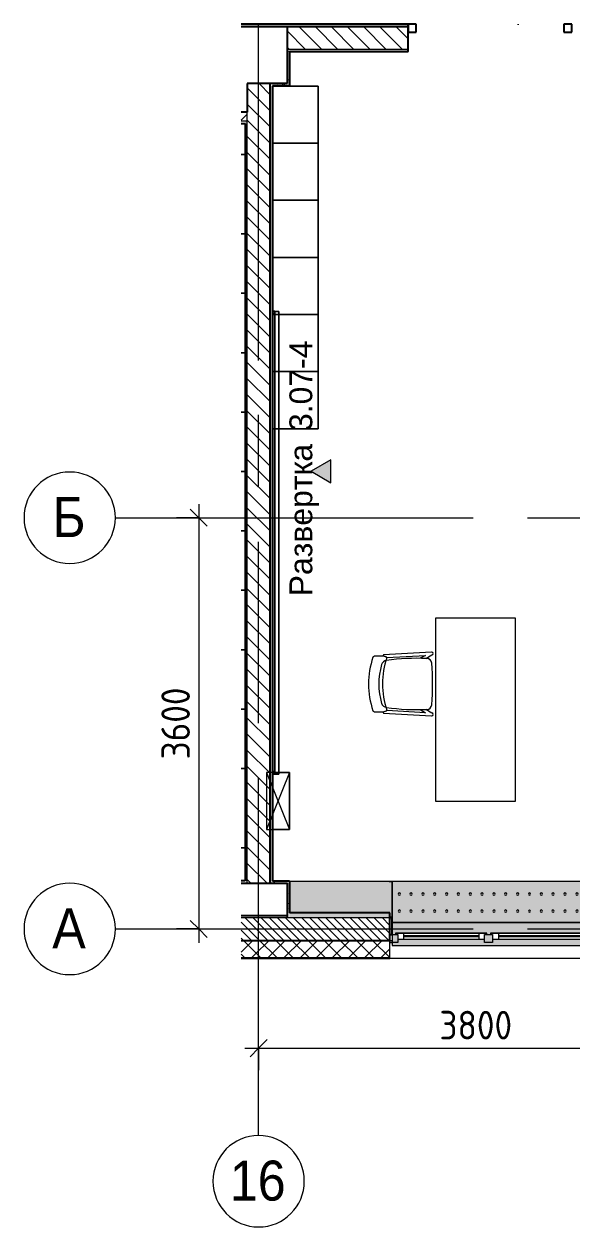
# Model space of a CAD drawing. Header units: millimetres. Extents: x 54605 to 109624, y -2609 to 12445.
# Drawn here: x 54605 to 59405, y -2609 to 7922 of the extents above; entities that cross this region are included whole.
import ezdxf

# ---------------------------------------------------------------- set-up
doc = ezdxf.new("R2010")
doc.units = ezdxf.units.MM
doc.linetypes.add('Осевая', pattern=[3175, 635, -476.25, 1587.5, -476.25])
for name, color, linetype, lineweight in [('A-ANNO-DIMS', 7, 'Continuous', 9), ('A-ANNO-DIMS-100', 7, 'Continuous', 9), ('A-DOOR', 7, 'Continuous', 9), ('A-GLAZ', 7, 'Continuous', 9), ('A-GLAZ-1', 7, 'Continuous', 13), ('A-GLAZ-CWMG', 7, 'Continuous', 9), ('A-GLAZ-CWMG-1', 7, 'Continuous', 25), ('A-WALL', 7, 'Continuous', 9), ('G-ANNO-SYMB', 7, 'Continuous', 9), ('I-FURN', 7, 'Continuous', 9), ('I-WALL', 7, 'Continuous', 9), ('Знаки', 7, 'Continuous', 9), ('Оси', 7, 'Continuous', 9), ('Оси-1', 7, 'Continuous', 20), ('Оси-2', 7, 'Осевая', 9)]:
    doc.layers.add(name, color=color, linetype=linetype, lineweight=lineweight)
for name, color, linetype, lineweight, true_color in [('A-WALL-1', 7, 'Continuous', 25, 0x3c3c3c), ('A-WALL-2', 7, 'Continuous', 13, 0x3c3c3c), ('A-WALL-FNSH-1', 7, 'Continuous', 13, 0x3c3c3c), ('A-WALL-FNSH-2', 7, 'Continuous', 9, 0x3c3c3c), ('I-FURN-1', 7, 'Continuous', 9, 0xf0f0f0), ('I-FURN-2', 7, 'Continuous', 9, 0xaaaaaa)]:
    doc.layers.add(name, color=color, linetype=linetype, lineweight=lineweight, true_color=true_color)
doc.styles.add('Arial', font='arial.ttf', dxfattribs={"width": 0.9, "height": 350})
doc.styles.add('Arial_1', font='arial.ttf', dxfattribs={"height": 200})
doc.styles.add('ISOCPEUR', font='isocpeur.ttf', dxfattribs={"width": 0.9, "height": 250})
doc.dimstyles.new('ISO-2_5_0_9К_БОЛЬШОЙ', dxfattribs={"dimscale": 304.8, "dimtxt": 248.995294, "dimasz": 0.492126, "dimexe": 0.393701, "dimexo": 0.984252, "dimgap": 0, "dimtad": 1, "dimdec": 0, "dimrnd": 10, "dimzin": 0, "dimdsep": 46, "dimtxsty": 'ISOCPEUR', "dimblk1": 'OBLIQUE', "dimblk2": 'OBLIQUE', "dimsah": 1, "dimcen": 0.09, "dimdle": 0.393701, "dimazin": 0, "dimtfac": 1, "dimtdec": 4, "dimtix": 1, "dimtmove": 0, "dimatfit": 3, "dimfxl": 1, "dimtvp": 1, "dimtolj": 1, "dimtzin": 0, "dimarcsym": 2})
pattern_1 = [(45, (0, 0), (-70.71068, 70.71068), []), (135, (0, 0), (-70.71068, -70.71068), [])]
pattern_2 = [(135, (0, 0), (-70.71068, -70.71068), [])]
pattern_3 = [(0, (0, 0), (121.92, 30.48), [10.058, -81.382, 10.058, -81.382, -487.68]), (0, (0, 0), (121.92, 30.48), [-182.88, 10.058, -172.822, 10.058, -81.382, -213.36]), (0, (0, 0), (121.92, 30.48), [-457.2, 10.058, -50.902, 10.058, -142.342]), (120, (45.72, 15.24), (-87.356454, 90.345817), [10.058, -81.382, 10.058, -81.382, -487.68]), (120, (45.72, 15.24), (-87.356454, 90.345817), [-182.88, 10.058, -172.822, 10.058, -81.382, -213.36]), (120, (45.72, 15.24), (-87.356454, 90.345817), [-457.2, 10.058, -50.902, 10.058, -142.342]), (240, (60.96, 76.2), (-34.563546, -120.825817), [10.058, -81.382, 10.058, -81.382, -487.68]), (240, (60.96, 76.2), (-34.563546, -120.825817), [-182.88, 10.058, -172.822, 10.058, -81.382, -213.36]), (240, (60.96, 76.2), (-34.563546, -120.825817), [-457.2, 10.058, -50.902, 10.058, -142.342])]

# ---------------------------------------------------------------- blocks, each defined once
blk = doc.blocks.new('120_Окно_СКБ_2Ст - 120_Окно_СКБ_2Ст 3100х2500 _мал_створка слева_ 2-22446355-План разверток пом_3_07_ Этаж 3')
at = {"layer": 'A-GLAZ'}
for p, q in [((-1529, -57), (-1550, -57)), ((1550, -57), (1531, -57)), ((-1430, -107), (600, -107)), ((600, -117), (-1430, -117)), ((770, -107), (1430, -107)), ((1430, -117), (770, -117))]:
    blk.add_line(p, q, dxfattribs=at)
at = {"layer": 'A-GLAZ-1'}
for p, q in [((-1550, -127), (-1550, -57)), ((-1550, -57), (-1480, -57)), ((-1480, -57), (-1480, -127)), ((650, -87), (-1480, -87)), ((-1480, -87), (-1480, -127)), ((-1430, -137), (-1430, -87)), ((600, -137), (600, -87)), ((650, -127), (650, -57)), ((650, -57), (720, -57)), ((650, -127), (650, -87)), ((720, -57), (720, -127)), ((1480, -87), (720, -87)), ((720, -87), (720, -127)), ((770, -137), (770, -87)), ((1430, -137), (1430, -87)), ((1480, -127), (1480, -57)), ((1480, -57), (1550, -57)), ((1480, -127), (1480, -87)), ((1550, -57), (1550, -127)), ((-1480, -127), (-1550, -127)), ((-1480, -127), (-1500, -127)), ((-1500, -127), (-1500, -137)), ((-1500, -137), (670, -137)), ((670, -137), (-1500, -137)), ((720, -127), (650, -127)), ((670, -127), (650, -127)), ((670, -137), (670, -127)), ((720, -127), (700, -127)), ((700, -127), (700, -137)), ((700, -137), (1500, -137)), ((1500, -137), (700, -137)), ((1550, -127), (1480, -127)), ((1500, -127), (1480, -127)), ((1500, -137), (1500, -127))]:
    blk.add_line(p, q, dxfattribs=at)
blk = doc.blocks.new('Chair_1 noor 78578 - 1_4-25422005-План разверток пом_3_07_ Этаж 3')
at = {"layer": 'I-FURN'}
for p, q in [((-141, 330), (-165, -92)), ((-130, 406), (-130, 345)), ((359, 345), (359, 406)), ((394, -92), (370, 330)), ((-137, -37), (-117, 302)), ((346, 302), (365, -37)), ((-110, 9), (-137, -37)), ((365, -37), (339, 9)), ((-140, -93), (-109, -40)), ((337, -40), (368, -93))]:
    blk.add_line(p, q, dxfattribs=at)
for centre, radius, start, end in [((114, -272), 733, 71.3174, 108.6833), ((114, -279), 660, 111.7, 112.7563), ((-37, 345), 93.1, 180, 204.9864), ((-37, 345), 93.1, 186.4785, 204.9864), ((114, -408), 746, 71.9445, 107.8276), ((-41, 298), 50.8, 106.1735, 171.9659), ((114, -239), 610, 73.8265, 106.1735), ((270, 298), 50.8, 8.0341, 73.8265), ((266, 345), 93.1, 334.477, 360), ((266, 345), 93.1, 335.0136, 353.5215), ((114, -279), 660, 67.2437, 68.3), ((-116, 308), 6.35, 204.9864, 258.4091), ((-116, 308), 6.35, 204.9864, 287.8276), ((1799, 38), 1909, 171.9659, 182.6261), ((-1570, 38), 1909, 357.3739, 8.0341), ((345, 308), 6.35, 281.5909, 335.0136), ((344, 307), 6.35, 281.4186, 334.477), ((1799, 38), 1909, 180.8761, 182.3307), ((-1570, 38), 1909, 357.6693, 359.1239), ((-152, -93), 12.7, 176.75, 356.75), ((-64, -48), 44.5, 182.6261, 265.0912), ((115, 2034), 2134, 265.0912, 274.9044), ((293, -48), 44.4, 275.9396, 357.3739), ((381, -93), 12.7, 183.25, 3.25)]:
    blk.add_arc(centre, radius, start, end, dxfattribs=at)
for points in [[(-120, 422), (-122, 421), (-125, 418), (-128, 414), (-130, 409), (-130, 407), (-130, 406)], [(359, 406), (359, 407), (358, 409), (356, 414), (353, 418), (351, 421), (349, 422)]]:
    blk.add_open_spline(points, degree=3, dxfattribs=at)
blk = doc.blocks.new('Стол базовый прямоугольный - 1_3-25460678-План разверток пом_3_07_ Этаж 3')
at = {"layer": 'I-FURN-1'}
for p, q in [((800, 350), (-800, 350)), ((-800, 350), (-800, -350)), ((800, -350), (800, 350)), ((-800, -350), (800, -350))]:
    blk.add_line(p, q, dxfattribs=at)
blk = doc.blocks.new('Шкаф параметрический - 1_5а-25565868-План разверток пом_3_07_ Этаж 3')
at = {"layer": 'I-FURN-1'}
for p, q in [((0, 0), (500, 200)), ((0, 200), (500, 0)), ((500, 200), (0, 200)), ((0, 200), (0, 72)), ((0, 106), (0, 200)), ((0, 200), (500, 200)), ((0, 72), (0, 106)), ((500, 0), (500, 200)), ((500, 200), (500, 51)), ((0, 72), (0, 52)), ((0, 52), (0, 72)), ((0, 52), (0, 0)), ((0, 0), (500, 0))]:
    blk.add_line(p, q, dxfattribs=at)
blk = doc.blocks.new('Зеркало обычное - Доска-32858920-План разверток пом_3_07_ Этаж 3')
at = {"layer": 'I-FURN'}
h = blk.add_hatch(dxfattribs=at)
h.set_pattern_fill('FP_7', color=256, style=0, pattern_type=2)
h.set_pattern_definition([(45, (50, 50), (-199.9995, 0), [141.421, -141.421]), (45, (100, 50), (-199.9995, 0), [70.711, -212.132]), (45, (50, 100), (-199.9995, 0), [70.711, -212.132])])
h.paths.add_polyline_path([(-2005, 40), (2005, 40), (2005, 60), (-2005, 60)])
at = {"layer": 'I-FURN-1'}
for p, q in [((2025, 60), (-2025, 60)), ((-2025, 60), (-2025, 40)), ((-2025, 40), (-2025, 60)), ((-2025, 60), (-2012, 60)), ((-2025, 40), (2025, 40)), ((-2012, 40), (-2025, 40)), ((-2012, 60), (-2005, 60)), ((-2005, 40), (-2012, 40)), ((2005, 60), (-2005, 60)), ((-2005, 60), (-2005, 40)), ((-2005, 40), (-2005, 60)), ((-2005, 60), (2005, 60)), ((-2005, 60), (2005, 60)), ((2005, 60), (-2005, 60)), ((-2005, 60), (2005, 60)), ((-2005, 40), (-2005, 60)), ((-2005, 40), (-2005, 60)), ((-2005, 40), (2005, 40)), ((2005, 40), (-2005, 40)), ((2005, 40), (-2005, 40)), ((-2005, 40), (2005, 40)), ((2005, 40), (-2005, 40)), ((2005, 40), (2005, 60)), ((2005, 60), (2005, 40)), ((2005, 60), (2025, 60)), ((2005, 60), (2005, 40)), ((2005, 40), (2005, 60)), ((2025, 40), (2005, 40)), ((2025, 40), (2025, 60)), ((2025, 60), (2025, 40))]:
    blk.add_line(p, q, dxfattribs=at)
blk = doc.blocks.new('шкаф 1_112 - шкаф 1_112-31117176-План разверток пом_3_07_ Этаж 3')
at = {"layer": 'I-FURN-1'}
for p, q in [((-20, 6070), (-53, 6070)), ((0, 6070), (-53, 6070)), ((-53, 6070), (-20, 6070)), ((0, 5375), (0, 6070)), ((-53, 5375), (-20, 5375)), ((0, 5375), (-53, 5375)), ((-53, 5375), (-20, 5375)), ((-53, 5375), (0, 5375)), ((-20, 5375), (-53, 5375)), ((0, 4855), (0, 5375)), ((-53, 4855), (-20, 4855)), ((-53, 4855), (0, 4855)), ((-20, 4855), (-53, 4855)), ((0, 4855), (-53, 4855)), ((-53, 4855), (-20, 4855)), ((0, 4335), (0, 4855)), ((-53, 4335), (-20, 4335)), ((0, 4335), (-53, 4335)), ((-53, 4335), (-20, 4335)), ((-53, 4335), (0, 4335)), ((-20, 4335), (-53, 4335)), ((0, 3815), (0, 4335)), ((-53, 3815), (-20, 3815)), ((-53, 3815), (0, 3815)), ((-20, 3815), (-53, 3815)), ((0, 3815), (-53, 3815)), ((-53, 3815), (-20, 3815)), ((0, 3295), (0, 3815)), ((-20, 3295), (-53, 3295)), ((0, 3295), (-53, 3295)), ((-53, 3295), (-20, 3295)), ((-53, 3295), (0, 3295)), ((-20, 3295), (-53, 3295)), ((0, 2775), (0, 3295)), ((-20, 2775), (-53, 2775)), ((-53, 2775), (0, 2775)), ((-20, 2775), (-53, 2775)), ((0, 2775), (-53, 2775)), ((-53, 2775), (-20, 2775)), ((0, 2255), (0, 2775)), ((-20, 2255), (-53, 2255)), ((0, 2255), (-53, 2255)), ((-53, 2255), (-20, 2255)), ((-53, 2255), (0, 2255)), ((-20, 2255), (-53, 2255)), ((0, 1735), (0, 2255)), ((-20, 1735), (-53, 1735)), ((-53, 1735), (0, 1735)), ((-20, 1735), (-53, 1735)), ((0, 1735), (-53, 1735)), ((-53, 1735), (-20, 1735)), ((0, 1215), (0, 1735)), ((-20, 1215), (-53, 1215)), ((0, 1215), (-53, 1215)), ((-53, 1215), (-20, 1215)), ((-53, 1215), (0, 1215)), ((-20, 1215), (-53, 1215)), ((0, 695), (0, 1215)), ((-20, 695), (-53, 695)), ((-53, 695), (0, 695)), ((-20, 695), (-53, 695)), ((0, 695), (-53, 695)), ((-53, 695), (-20, 695)), ((0, 0), (0, 695)), ((-53, 0), (-20, 0)), ((-53, 0), (0, 0)), ((-20, 0), (-53, 0))]:
    blk.add_line(p, q, dxfattribs=at)
blk = doc.blocks.new('1_113 тумба - 1_113 тумба-31126920-План разверток пом_3_07_ Этаж 3')
at = {"layer": 'I-FURN-1'}
for p, q in [((-400, 1500), (0, 1500)), ((-400, 0), (-400, 1500)), ((0, 1500), (-400, 1500)), ((-400, 1500), (-400, 1000)), ((-400, 1000), (-400, 1500)), ((-400, 1500), (0, 1500)), ((0, 1500), (0, 0)), ((0, 1000), (0, 1500)), ((0, 1500), (0, 1000)), ((0, 1000), (-400, 1000)), ((-400, 1000), (-400, 500)), ((-400, 500), (-400, 1000)), ((-400, 1000), (0, 1000)), ((-400, 1000), (0, 1000)), ((0, 1000), (-400, 1000)), ((0, 500), (0, 1000)), ((0, 1000), (0, 500)), ((-400, 500), (0, 500)), ((0, 500), (-400, 500)), ((0, 500), (-400, 500)), ((-400, 500), (-400, 0)), ((-400, 0), (-400, 500)), ((-400, 500), (0, 500)), ((0, 0), (0, 500)), ((0, 500), (0, 0)), ((0, 0), (-400, 0)), ((-400, 0), (0, 0)), ((0, 0), (-400, 0))]:
    blk.add_line(p, q, dxfattribs=at)
blk = doc.blocks.new('1_113 тумба - 1_113 тумба-V8-План разверток пом_3_07_ Этаж 3')
at = {"layer": 'I-FURN-1'}
for p, q in [((-400, 1500), (0, 1500)), ((-400, 1028), (-400, 1500)), ((0, 1500), (-400, 1500)), ((-400, 1500), (-400, 1028)), ((-400, 1028), (-400, 1500)), ((-400, 1500), (0, 1500)), ((0, 1500), (0, 0)), ((0, 1000), (0, 1500)), ((0, 1500), (0, 1000)), ((-400, 1026), (-400, 1028)), ((-400, 1028), (-400, 1008)), ((-400, 1026), (-400, 1028)), ((-400, 1008), (-400, 1026)), ((-400, 1008), (-400, 1026)), ((-400, 0), (-400, 1008)), ((-400, 1008), (-400, 1000)), ((-400, 1000), (-400, 1008)), ((-380, 1000), (-400, 1000)), ((-400, 1000), (-400, 500)), ((-400, 500), (-400, 1000)), ((-400, 1000), (-380, 1000)), ((-400, 1000), (-380, 1000)), ((-380, 1000), (-400, 1000)), ((0, 1000), (-380, 1000)), ((-380, 1000), (-346, 1000)), ((-380, 1000), (0, 1000)), ((-346, 1000), (-380, 1000)), ((-346, 1000), (0, 1000)), ((0, 1000), (-346, 1000)), ((0, 500), (0, 1000)), ((0, 1000), (0, 500)), ((-400, 500), (-380, 500)), ((-380, 500), (-400, 500)), ((-380, 500), (-400, 500)), ((-400, 500), (-400, 0)), ((-400, 0), (-400, 500)), ((-400, 500), (-380, 500)), ((-380, 500), (0, 500)), ((-346, 500), (-380, 500)), ((0, 500), (-380, 500)), ((-380, 500), (-346, 500)), ((0, 500), (-346, 500)), ((-346, 500), (0, 500)), ((0, 0), (0, 500)), ((0, 500), (0, 0)), ((-380, 0), (-400, 0)), ((-400, 0), (-380, 0)), ((-380, 0), (-400, 0)), ((-346, 0), (-380, 0)), ((-380, 0), (0, 0)), ((-346, 0), (-380, 0)), ((0, 0), (-346, 0)), ((0, 0), (-346, 0))]:
    blk.add_line(p, q, dxfattribs=at)
blk = doc.blocks.new('Зашивка радиатора_ с перфорацией М6 - Зашивка радиатора_ с перфорацией М6-30947167-План разверток пом_3_07_ Этаж 3')
at = {"layer": 'Знаки'}
h = blk.add_hatch(color=256, dxfattribs=at)
h.paths.add_polyline_path([(2639, 380), (-370, 380), (-370, 180), (2689, 180), (2690, 380)])
h.paths.add_polyline_path([(2008, 324), (2639, 324), (2639, 284), (2659, 284), (2659, 274), (1859, 274), (1859, 284), (1879, 284), (1879, 324)])
h.paths.add_polyline_path([(5, 324), (1809, 324), (1809, 284), (1829, 284), (1829, 274), (-341, 274), (-341, 284), (-321, 284), (-321, 324), (-281, 324)])
h = blk.add_hatch(color=256, dxfattribs=at)
h.paths.add_polyline_path([(2437, 180), (-370, 180), (-370, -180), (2690, -180), (2689, 180), (2580, 180)])
h.paths.add_polyline_path([(2627, 90), (2632, 89), (2636, 85), (2637, 80), (2636, 75), (2632, 72), (2627, 70), (2622, 72), (2619, 75), (2617, 80), (2619, 85), (2622, 89), (2625, 90)])
h.paths.add_polyline_path([(1901, 90), (1906, 89), (1910, 85), (1911, 80), (1910, 75), (1906, 72), (1901, 70), (1896, 72), (1893, 75), (1891, 80), (1893, 85), (1896, 89), (1901, 90)])
h.paths.add_polyline_path([(2316, 90), (2321, 89), (2325, 85), (2326, 80), (2325, 75), (2321, 72), (2316, 70), (2311, 72), (2308, 75), (2306, 80), (2308, 85), (2311, 89), (2314, 90)])
h.paths.add_polyline_path([(1175, 90), (1180, 89), (1184, 85), (1185, 80), (1184, 75), (1180, 72), (1175, 70), (1170, 72), (1166, 75), (1165, 80), (1166, 85), (1170, 89), (1172, 90)])
h.paths.add_polyline_path([(2005, 90), (2010, 89), (2014, 85), (2015, 80), (2014, 75), (2010, 72), (2005, 70), (2000, 72), (1996, 75), (1995, 80), (1996, 85), (2000, 89), (2002, 90)])
h.paths.add_polyline_path([(2420, 90), (2425, 89), (2429, 85), (2430, 80), (2429, 75), (2425, 72), (2420, 70), (2415, 72), (2411, 75), (2410, 80), (2411, 85), (2415, 89), (2417, 90)])
h.paths.add_polyline_path([(1486, 90), (1491, 89), (1495, 85), (1496, 80), (1495, 75), (1491, 72), (1486, 70), (1481, 72), (1478, 75), (1476, 80), (1478, 85), (1481, 89), (1484, 90)])
h.paths.add_polyline_path([(864, 90), (869, 89), (872, 85), (874, 80), (872, 75), (869, 72), (863, 70), (859, 72), (855, 75), (854, 80), (855, 85), (859, 89), (863, 90)])
h.paths.add_polyline_path([(2109, 90), (2114, 89), (2117, 85), (2119, 80), (2117, 75), (2114, 72), (2109, 70), (2104, 72), (2100, 75), (2099, 80), (2100, 85), (2104, 89), (2106, 90)])
h.paths.add_polyline_path([(1797, 90), (1802, 89), (1806, 85), (1807, 80), (1806, 75), (1802, 72), (1797, 70), (1792, 72), (1789, 75), (1787, 80), (1789, 85), (1793, 89), (1795, 90)])
h.paths.add_polyline_path([(1590, 90), (1595, 89), (1599, 85), (1600, 80), (1599, 75), (1595, 72), (1590, 70), (1585, 72), (1581, 75), (1580, 80), (1581, 85), (1585, 89), (1587, 90)])
h.paths.add_polyline_path([(1694, 90), (1699, 89), (1702, 85), (1704, 80), (1702, 75), (1699, 72), (1694, 70), (1689, 72), (1685, 75), (1684, 80), (1685, 85), (1689, 89), (1691, 90)])
h.paths.add_polyline_path([(1382, 90), (1387, 89), (1391, 85), (1392, 80), (1391, 75), (1387, 72), (1382, 70), (1377, 72), (1374, 75), (1372, 80), (1374, 85), (1377, 89), (1380, 90)])
h.paths.add_polyline_path([(2212, 90), (2217, 89), (2221, 85), (2222, 80), (2221, 75), (2217, 72), (2212, 70), (2207, 72), (2204, 75), (2202, 80), (2204, 85), (2207, 89), (2210, 90)])
h.paths.add_polyline_path([(967, 90), (972, 89), (976, 85), (977, 80), (976, 75), (972, 72), (967, 70), (962, 72), (959, 75), (957, 80), (959, 85), (962, 89), (965, 90)])
h.paths.add_polyline_path([(2524, 90), (2529, 89), (2532, 85), (2534, 80), (2532, 75), (2529, 72), (2524, 70), (2519, 72), (2515, 75), (2514, 80), (2515, 85), (2519, 89), (2521, 90)])
h.paths.add_polyline_path([(1279, 90), (1284, 89), (1287, 85), (1289, 80), (1287, 75), (1284, 72), (1279, 70), (1274, 72), (1270, 75), (1269, 80), (1270, 85), (1274, 89), (1276, 90)])
h.paths.add_polyline_path([(1071, 90), (1076, 89), (1080, 85), (1081, 80), (1080, 75), (1076, 72), (1071, 70), (1066, 72), (1063, 75), (1061, 80), (1063, 85), (1066, 89), (1069, 90)])
h.paths.add_polyline_path([(-174, 90), (-169, 89), (-165, 85), (-164, 80), (-165, 75), (-169, 72), (-174, 70), (-179, 72), (-182, 75), (-184, 80), (-182, 85), (-179, 89), (-176, 90)])
h.paths.add_polyline_path([(656, 90), (661, 89), (665, 85), (666, 80), (665, 75), (661, 72), (656, 70), (651, 72), (648, 75), (646, 80), (648, 85), (651, 89), (654, 90)])
h.paths.add_polyline_path([(552, 90), (557, 89), (561, 85), (562, 80), (561, 75), (557, 72), (552, 70), (547, 72), (544, 75), (542, 80), (544, 85), (547, 89), (550, 90)])
h.paths.add_polyline_path([(34, 90), (39, 89), (42, 85), (44, 80), (42, 75), (39, 72), (34, 70), (29, 72), (25, 75), (24, 80), (25, 85), (29, 89), (31, 90)])
h.paths.add_polyline_path([(-278, 90), (-273, 89), (-269, 85), (-268, 80), (-269, 75), (-273, 72), (-278, 70), (-283, 72), (-286, 75), (-288, 80), (-286, 85), (-283, 89), (-280, 90)])
h.paths.add_polyline_path([(760, 90), (765, 89), (769, 85), (770, 80), (769, 75), (765, 72), (760, 70), (755, 72), (751, 75), (750, 80), (751, 85), (755, 89), (757, 90)])
h.paths.add_polyline_path([(137, 90), (142, 89), (146, 85), (147, 80), (146, 75), (142, 72), (137, 70), (132, 72), (129, 75), (127, 80), (129, 85), (132, 89), (135, 90)])
h.paths.add_polyline_path([(-70, 90), (-65, 89), (-61, 85), (-60, 80), (-61, 75), (-65, 72), (-70, 70), (-75, 72), (-79, 75), (-80, 80), (-79, 85), (-75, 89), (-73, 90)])
h.paths.add_polyline_path([(449, 90), (454, 89), (457, 85), (459, 80), (457, 75), (454, 72), (449, 70), (444, 72), (440, 75), (439, 80), (440, 85), (444, 89), (446, 90)])
h.paths.add_polyline_path([(345, 90), (350, 89), (354, 85), (355, 80), (354, 75), (350, 72), (345, 70), (340, 72), (336, 75), (335, 80), (336, 85), (340, 89), (342, 90)])
h.paths.add_polyline_path([(241, 90), (246, 89), (250, 85), (251, 80), (250, 75), (246, 72), (241, 70), (236, 72), (233, 75), (231, 80), (233, 85), (236, 89), (239, 90)])
h.paths.add_polyline_path([(1797, -60), (1802, -61), (1806, -65), (1807, -70), (1806, -75), (1802, -78), (1797, -80), (1792, -78), (1789, -75), (1787, -70), (1789, -65), (1793, -61), (1795, -60)])
h.paths.add_polyline_path([(1382, -60), (1387, -61), (1391, -65), (1392, -70), (1391, -75), (1387, -78), (1382, -80), (1377, -78), (1374, -75), (1372, -70), (1374, -65), (1377, -61), (1380, -60)])
h.paths.add_polyline_path([(2524, -60), (2529, -61), (2532, -65), (2534, -70), (2532, -75), (2529, -78), (2524, -80), (2519, -78), (2515, -75), (2514, -70), (2515, -65), (2519, -61), (2521, -60)])
h.paths.add_polyline_path([(967, -60), (972, -61), (976, -65), (977, -70), (976, -75), (972, -78), (967, -80), (962, -78), (959, -75), (957, -70), (959, -65), (962, -61), (965, -60)])
h.paths.add_polyline_path([(2005, -60), (2010, -61), (2014, -65), (2015, -70), (2014, -75), (2010, -78), (2005, -80), (2000, -78), (1996, -75), (1995, -70), (1996, -65), (2000, -61), (2002, -60)])
h.paths.add_polyline_path([(1175, -60), (1180, -61), (1184, -65), (1185, -70), (1184, -75), (1180, -78), (1175, -80), (1170, -78), (1166, -75), (1165, -70), (1166, -65), (1170, -61), (1172, -60)])
h.paths.add_polyline_path([(1486, -60), (1491, -61), (1495, -65), (1496, -70), (1495, -75), (1491, -78), (1486, -80), (1481, -78), (1478, -75), (1476, -70), (1478, -65), (1481, -61), (1484, -60)])
h.paths.add_polyline_path([(1590, -60), (1595, -61), (1599, -65), (1600, -70), (1599, -75), (1595, -78), (1590, -80), (1585, -78), (1581, -75), (1580, -70), (1581, -65), (1585, -61), (1587, -60)])
h.paths.add_polyline_path([(760, -60), (765, -61), (769, -65), (770, -70), (769, -75), (765, -78), (760, -80), (755, -78), (751, -75), (750, -70), (751, -65), (755, -61), (757, -60)])
h.paths.add_polyline_path([(1279, -60), (1284, -61), (1287, -65), (1289, -70), (1287, -75), (1284, -78), (1279, -80), (1274, -78), (1270, -75), (1269, -70), (1270, -65), (1274, -61), (1276, -60)])
h.paths.add_polyline_path([(2627, -60), (2632, -61), (2636, -65), (2637, -70), (2636, -75), (2632, -78), (2627, -80), (2622, -78), (2619, -75), (2617, -70), (2619, -65), (2622, -61), (2625, -60)])
h.paths.add_polyline_path([(864, -60), (869, -61), (872, -65), (874, -70), (872, -75), (869, -78), (863, -80), (859, -78), (855, -75), (854, -70), (855, -65), (859, -61), (863, -60)])
h.paths.add_polyline_path([(2109, -60), (2114, -61), (2117, -65), (2119, -70), (2117, -75), (2114, -78), (2109, -80), (2104, -78), (2100, -75), (2099, -70), (2100, -65), (2104, -61), (2106, -60)])
h.paths.add_polyline_path([(1071, -60), (1076, -61), (1080, -65), (1081, -70), (1080, -75), (1076, -78), (1071, -80), (1066, -78), (1063, -75), (1061, -70), (1063, -65), (1066, -61), (1069, -60)])
h.paths.add_polyline_path([(1694, -60), (1699, -61), (1702, -65), (1704, -70), (1702, -75), (1699, -78), (1694, -80), (1689, -78), (1685, -75), (1684, -70), (1685, -65), (1689, -61), (1691, -60)])
h.paths.add_polyline_path([(1901, -60), (1906, -61), (1910, -65), (1911, -70), (1910, -75), (1906, -78), (1901, -80), (1896, -78), (1893, -75), (1891, -70), (1893, -65), (1896, -61), (1901, -60)])
h.paths.add_polyline_path([(2212, -60), (2217, -61), (2221, -65), (2222, -70), (2221, -75), (2217, -78), (2212, -80), (2207, -78), (2204, -75), (2202, -70), (2204, -65), (2207, -61), (2210, -60)])
h.paths.add_polyline_path([(2420, -60), (2425, -61), (2429, -65), (2430, -70), (2429, -75), (2425, -78), (2420, -80), (2415, -78), (2411, -75), (2410, -70), (2411, -65), (2415, -61), (2417, -60)])
h.paths.add_polyline_path([(2316, -60), (2321, -61), (2325, -65), (2326, -70), (2325, -75), (2321, -78), (2316, -80), (2311, -78), (2308, -75), (2306, -70), (2308, -65), (2311, -61), (2314, -60)])
h.paths.add_polyline_path([(-174, -60), (-169, -61), (-165, -65), (-164, -70), (-165, -75), (-169, -78), (-174, -80), (-179, -78), (-182, -75), (-184, -70), (-182, -65), (-179, -61), (-174, -60)])
h.paths.add_polyline_path([(137, -60), (142, -61), (146, -65), (147, -70), (146, -75), (142, -78), (137, -80), (132, -78), (129, -75), (127, -70), (129, -65), (132, -61), (135, -60)])
h.paths.add_polyline_path([(-278, -60), (-273, -61), (-269, -65), (-268, -70), (-269, -75), (-273, -78), (-278, -80), (-283, -78), (-286, -75), (-288, -70), (-286, -65), (-283, -61), (-280, -60)])
h.paths.add_polyline_path([(-70, -60), (-65, -61), (-61, -65), (-60, -70), (-61, -75), (-65, -78), (-70, -80), (-75, -78), (-79, -75), (-80, -70), (-79, -65), (-75, -61), (-73, -60)])
h.paths.add_polyline_path([(656, -60), (661, -61), (665, -65), (666, -70), (665, -75), (661, -78), (656, -80), (651, -78), (648, -75), (646, -70), (648, -65), (651, -61), (654, -60)])
h.paths.add_polyline_path([(34, -60), (39, -61), (42, -65), (44, -70), (42, -75), (39, -78), (34, -80), (29, -78), (25, -75), (24, -70), (25, -65), (29, -61), (31, -60)])
h.paths.add_polyline_path([(552, -60), (557, -61), (561, -65), (562, -70), (561, -75), (557, -78), (552, -80), (547, -78), (544, -75), (542, -70), (544, -65), (547, -61), (550, -60)])
h.paths.add_polyline_path([(345, -60), (350, -61), (354, -65), (355, -70), (354, -75), (350, -78), (345, -80), (340, -78), (336, -75), (335, -70), (336, -65), (340, -61), (342, -60)])
h.paths.add_polyline_path([(449, -60), (454, -61), (457, -65), (459, -70), (457, -75), (454, -78), (449, -80), (444, -78), (440, -75), (439, -70), (440, -65), (444, -61), (446, -60)])
h.paths.add_polyline_path([(241, -60), (246, -61), (250, -65), (251, -70), (250, -75), (246, -78), (241, -80), (236, -78), (233, -75), (231, -70), (233, -65), (236, -61), (239, -60)])
for p, q in [((2690, 380), (-370, 380)), ((-370, 380), (-370, 180)), ((2690, 284), (2690, 380)), ((-370, 180), (2689, 180)), ((2689, 180), (-370, 180)), ((-370, 180), (-370, 136)), ((2690, -180), (2690, 136)), ((-370, 96), (-370, -180)), ((-370, -180), (2690, -180))]:
    blk.add_line(p, q, dxfattribs=at)
for centre, start, end in [((-278, 80), 0, 180), ((-278, 80), 180, 360), ((-174, 80), 0, 180), ((-174, 80), 180, 0), ((-70, 80), 0, 180), ((-70, 80), 180, 0), ((34, 80), 0, 180), ((34, 80), 180, 360), ((137, 80), 0, 180), ((137, 80), 180, 0), ((241, 80), 0, 180), ((241, 80), 180, 0), ((345, 80), 0, 180), ((345, 80), 180, 0), ((449, 80), 0, 180), ((449, 80), 180, 0), ((552, 80), 0, 180), ((552, 80), 180, 360), ((656, 80), 0, 180), ((656, 80), 180, 0), ((760, 80), 0, 180), ((760, 80), 180, 0), ((864, 80), 0, 180), ((864, 80), 180, 0), ((967, 80), 0, 180), ((967, 80), 180, 0), ((1071, 80), 0, 180), ((1071, 80), 180, 0), ((1175, 80), 0, 180), ((1175, 80), 180, 0), ((1279, 80), 0, 180), ((1279, 80), 180, 0), ((1382, 80), 0, 180), ((1382, 80), 180, 0), ((1486, 80), 0, 180), ((1486, 80), 180, 360), ((1590, 80), 0, 180), ((1590, 80), 180, 0), ((1694, 80), 0, 180), ((1694, 80), 180, 360), ((1797, 80), 0, 180), ((1797, 80), 180, 0), ((1901, 80), 0, 180), ((1901, 80), 180, 0), ((2005, 80), 0, 180), ((2005, 80), 180, 0), ((2109, 80), 0, 180), ((2109, 80), 180, 360), ((2212, 80), 0, 180), ((2212, 80), 180, 0), ((2316, 80), 0, 180), ((2316, 80), 180, 360), ((2420, 80), 0, 180), ((2420, 80), 180, 0), ((2524, 80), 0, 180), ((2524, 80), 180, 360), ((2627, 80), 0, 180), ((2627, 80), 180, 360), ((-278, -70), 0, 180), ((-278, -70), 180, 0), ((-174, -70), 0, 180), ((-174, -70), 180, 0), ((-70, -70), 0, 180), ((-70, -70), 180, 0), ((34, -70), 0, 180), ((34, -70), 180, 0), ((137, -70), 0, 180), ((137, -70), 180, 0), ((241, -70), 0, 180), ((241, -70), 180, 0), ((345, -70), 0, 180), ((345, -70), 180, 0), ((449, -70), 0, 180), ((449, -70), 180, 0), ((552, -70), 0, 180), ((552, -70), 180, 0), ((656, -70), 0, 180), ((656, -70), 180, 0), ((760, -70), 0, 180), ((760, -70), 180, 0), ((864, -70), 0, 180), ((864, -70), 180, 0), ((967, -70), 0, 180), ((967, -70), 180, 0), ((1071, -70), 0, 180), ((1071, -70), 180, 0), ((1175, -70), 0, 180), ((1175, -70), 180, 0), ((1279, -70), 0, 180), ((1279, -70), 180, 0), ((1382, -70), 0, 180), ((1382, -70), 180, 0), ((1486, -70), 0, 180), ((1486, -70), 180, 0), ((1590, -70), 0, 180), ((1590, -70), 180, 0), ((1694, -70), 0, 180), ((1694, -70), 180, 0), ((1797, -70), 0, 180), ((1797, -70), 180, 0), ((1901, -70), 0, 180), ((1901, -70), 180, 0), ((2005, -70), 0, 180), ((2005, -70), 180, 0), ((2109, -70), 0, 180), ((2109, -70), 180, 0), ((2212, -70), 0, 180), ((2212, -70), 180, 0), ((2316, -70), 0, 180), ((2316, -70), 180, 0), ((2420, -70), 0, 180), ((2420, -70), 180, 0), ((2524, -70), 0, 180), ((2524, -70), 180, 0), ((2627, -70), 0, 180), ((2627, -70), 180, 0)]:
    blk.add_arc(centre, 10, start, end, dxfattribs=at)
blk = doc.blocks.new('Зашивка без перфорации М3 - М3_24-31155819-План разверток пом_3_07_ Этаж 3')
at = {"layer": 'Знаки'}
blk.add_hatch(color=256, dxfattribs=at).paths.add_polyline_path([(-411, 136), (-430, 136), (-430, -180), (469, -180), (469, 96), (-411, 96)])
for p, q in [((-430, 136), (-430, -180)), ((-430, -180), (469, -180))]:
    blk.add_line(p, q, dxfattribs=at)
blk = doc.blocks.new('Зашивка_ опоясывающая панель - Зашивка_ опоясывающая панель-31040900-План разверток пом_3_07_ Этаж 3')
at = {"layer": 'Знаки'}
blk.add_hatch(color=256, dxfattribs=at).paths.add_polyline_path([(-406, 180), (-407, 180), (-406, 180)])
blk.add_line((-430, 180), (-406, 180), dxfattribs=at)
blk = doc.blocks.new('Дверь_Витражная_остекление_ - ДВН_ДАО_Главный вход_1200 в свету-31742133-План разверток пом_3_07_ Этаж 3')
at = {"layer": 'A-DOOR'}
for centre, radius, start, end in [((-647.5, 30), 895, 360, 0.36889), ((647.5, 30), 400, 179.1721, 180)]:
    blk.add_arc(centre, radius, start, end, dxfattribs=at)
blk = doc.blocks.new('Прямоугольный импост - 50 x 70 мм-31687886-План разверток пом_3_07_ Этаж 3')
at = {"layer": 'A-GLAZ-CWMG-1'}
for p, q in [((-35, 35), (35, 35)), ((-35, -35), (-35, 35)), ((35, 35), (35, -35)), ((35, -35), (-35, -35))]:
    blk.add_line(p, q, dxfattribs=at)
blk = doc.blocks.new('Прямоугольный импост - 50 x 70 мм-31701779-План разверток пом_3_07_ Этаж 3')
at = {"layer": 'A-GLAZ-CWMG-1'}
for p, q in [((0, 35), (-70, 35)), ((-70, 35), (-70, -35)), ((0, -35), (0, 35)), ((-70, -35), (0, -35))]:
    blk.add_line(p, q, dxfattribs=at)
blk = doc.blocks.new('Ось сетки - D8-29747960-План разверток пом_3_07_ Этаж 3')
at = {"layer": 'Оси-1'}
for start, end in [(360, 180), (180, 360)]:
    blk.add_arc((0, 0), 4, start, end, dxfattribs=at)
blk = doc.blocks.new('Фасад - Марка фасада_Указатель-25386507-План разверток пом_3_07_ Этаж 3')
at = {"layer": 'G-ANNO-SYMB'}
blk.add_hatch(color=256, dxfattribs=at).paths.add_polyline_path([(-1, 0), (0, 1.73), (1, 0), (0, 0)])
for p, q in [((0, 1.73), (-1, 0)), ((1, 0), (0, 1.73)), ((-1, 0), (0, 0)), ((0, 0), (1, 0))]:
    blk.add_line(p, q, dxfattribs=at)
blk = doc.blocks.new('DIMBLOCK1-План разверток пом_3_07_ Этаж 3')
at = {"layer": 'A-ANNO-DIMS-100'}
for p, q in [((56135, 3720), (56135, -120)), ((55941, 3600), (56255, 3600)), ((56135, 3600), (55941, 3600)), ((55941, 0), (56255, 0)), ((56135, 0), (55941, 0))]:
    blk.add_line(p, q, dxfattribs=at)
at = {"layer": 'A-ANNO-DIMS-100', "lineweight": 20}
for p, q in [((56135, 3600), (56060, 3675)), ((56135, 3600), (56210, 3525)), ((56135, 0), (56060, 75)), ((56135, 0), (56210, -75))]:
    blk.add_line(p, q, dxfattribs=at)
at = {"layer": 'A-ANNO-DIMS-100', "color": 0, "insert": (55808, 1484), "char_height": 250, "width": 758.48, "attachment_point": 1, "rotation": 90, "line_spacing_factor": 1.149209, "style": 'ISOCPEUR'}
blk.add_mtext('3600', dxfattribs=at)
blk = doc.blocks.new('_Oblique')
at = {"color": 0, "linetype": 'ByBlock', "lineweight": -2}
blk.add_line((-0.5, -0.5), (0.5, 0.5), dxfattribs=at)
blk = doc.blocks.new('DIMBLOCK2-План разверток пом_3_07_ Этаж 3')
at = {"layer": 'A-ANNO-DIMS-100'}
for p, q in [((56660, -1237), (56660, -923)), ((60460, -1237), (60460, -923)), ((56540, -1043), (60460, -1043)), ((56660, -1043), (56660, -1237)), ((60460, -1043), (60460, -1237))]:
    blk.add_line(p, q, dxfattribs=at)
at = {"layer": 'A-ANNO-DIMS-100', "lineweight": 20}
for p, q in [((56660, -1043), (56585, -1118)), ((56660, -1043), (56735, -968)), ((60460, -1043), (60385, -1118)), ((60460, -1043), (60535, -968))]:
    blk.add_line(p, q, dxfattribs=at)
at = {"layer": 'A-ANNO-DIMS-100', "color": 0, "insert": (58244, -717), "char_height": 250, "width": 758.48, "attachment_point": 1, "line_spacing_factor": 1.149209, "style": 'ISOCPEUR'}
blk.add_mtext('3800', dxfattribs=at)

msp = doc.modelspace()

# ---------------------------------------------------------------- hatches: boundary and pattern name
at = {"layer": 'A-WALL'}
h = msp.add_hatch(dxfattribs=at)
h.set_pattern_fill('FP_1', color=256, style=0, pattern_type=2)
h.set_pattern_definition([(135, (0, 0), (-35.35534, -35.35534), [])])
h.paths.add_polyline_path([(65410, -100), (65410, 100), (65160, 100), (65160, -100), (65379.0321, -100)])
h.paths.add_polyline_path([(63948.1883, -100), (64260, -100), (64260, 100), (63710, 100), (63710, -100)])
h.paths.add_polyline_path([(60910, -100), (61610, -100), (61610, 100), (60910, 100), (60910, -29.4851)])
h.paths.add_polyline_path([(57810, -100), (57810, 100), (56507.8005, 100), (56507.8005, -100), (57652.4756, -100)])
h = msp.add_hatch(dxfattribs=at)
h.set_pattern_fill('FP_2', color=256, style=0, pattern_type=2)
h.set_pattern_definition(pattern_1)
h.paths.add_polyline_path([(56507.8005, -250), (56627.0896, -250), (56627.0896, -100), (56507.8005, -100), (56507.8005, -167.5761)])
h = msp.add_hatch(dxfattribs=at)
h.set_pattern_fill('FP_2', color=256, style=0, pattern_type=2)
h.set_pattern_definition(pattern_1)
h.paths.add_polyline_path([(65379.0321, -250), (65665.2009, -250), (65665.2009, -100), (65160, -100), (65160, -250)])
h.paths.add_polyline_path([(63710, -250), (64260, -250), (64260, -100), (63710, -100)])
h.paths.add_polyline_path([(61086.5007, -250), (61610, -250), (61610, -100), (60910, -100), (60910, -250)])
h.paths.add_polyline_path([(57810, -250), (57810, -100), (56627.0896, -100), (56627.0896, -250), (57652.4756, -250)])
at = {"layer": 'I-WALL'}
h = msp.add_hatch(dxfattribs=at)
h.set_pattern_fill('FP_6', color=256, style=0, pattern_type=2)
h.set_pattern_definition(pattern_3)
h.paths.add_polyline_path([(65410, 7900), (65665.2009, 7900), (65665.2009, 7920), (60470, 7920), (60470, 7900), (64520.5258, 7900)])
h.paths.add_polyline_path([(57970, 7900), (57970, 7920), (56507.8005, 7920), (56507.8005, 7900)])
h = msp.add_hatch(dxfattribs=at)
h.set_pattern_fill('FP_4', color=256, style=0, pattern_type=2)
h.set_pattern_definition(pattern_2)
h.paths.add_polyline_path([(60990, 7700), (60990, 7900), (60470, 7900), (60470, 7700), (60910, 7700)])
h.paths.add_polyline_path([(57970, 7700), (57970, 7900), (56910, 7900), (56910, 7700), (56930, 7700)])
h = msp.add_hatch(dxfattribs=at)
h.set_pattern_fill('FP_6', color=256, style=0, pattern_type=2)
h.set_pattern_definition(pattern_3)
h.paths.add_polyline_path([(56930, 7380), (56930, 7700), (56910, 7700), (56910, 7380)])
h = msp.add_hatch(dxfattribs=at)
h.set_pattern_fill('FP_6', color=256, style=0, pattern_type=2)
h.set_pattern_definition(pattern_3)
h.paths.add_polyline_path([(60889, 7680), (60890, 7680), (60890, 7700), (60470, 7700), (60470, 7680)])
h.paths.add_polyline_path([(57970, 7680), (57970, 7700), (56930, 7700), (56930, 7680)])
h = msp.add_hatch(dxfattribs=at)
h.set_pattern_fill('FP_4', color=256, style=0, pattern_type=2)
h.set_pattern_definition(pattern_2)
h.paths.add_polyline_path([(56760.7131, 400), (56760.7131, 7400), (56560.7131, 7400), (56560.7131, 400)])
h = msp.add_hatch(dxfattribs=at)
h.set_pattern_fill('FP_6', color=256, style=0, pattern_type=2)
h.set_pattern_definition(pattern_3)
h.paths.add_polyline_path([(56910, 7380), (56910, 7400), (56760.7131, 7400), (56760.7131, 7380), (56780.7131, 7380)])
h = msp.add_hatch(dxfattribs=at)
h.set_pattern_fill('FP_6', color=256, style=0, pattern_type=2)
h.set_pattern_definition(pattern_3)
h.paths.add_polyline_path([(56760.7131, 400), (56780.7131, 400), (56780.7131, 7380), (56760.7131, 7380), (56760.7131, 739.9617)])
h = msp.add_hatch(dxfattribs=at)
h.set_pattern_fill('FP_5', color=256, style=0, pattern_type=2)
h.set_pattern_definition([(45, (0, 0), (-35.35534, 35.35534), [])])
h.paths.add_polyline_path([(56540.7131, 7070), (56560.7131, 7070), (56560.7131, 7150), (56507.8005, 7150), (56507.8005, 7070)])
h = msp.add_hatch(dxfattribs=at)
h.set_pattern_fill('FP_6', color=256, style=0, pattern_type=2)
h.set_pattern_definition(pattern_3)
h.paths.add_polyline_path([(56540.7131, 7050), (56540.7131, 7070), (56507.8005, 7070), (56507.8005, 7050)])
h = msp.add_hatch(dxfattribs=at)
h.set_pattern_fill('FP_6', color=256, style=0, pattern_type=2)
h.set_pattern_definition(pattern_3)
h.paths.add_polyline_path([(56560.7131, 420), (56560.7131, 7070), (56540.7131, 7070), (56540.7131, 420)])
h = msp.add_hatch(dxfattribs=at)
h.set_pattern_fill('FP_6', color=256, style=0, pattern_type=2)
h.set_pattern_definition(pattern_3)
h.paths.add_polyline_path([(56507.8005, 400), (56560.7131, 400), (56560.7131, 420), (56507.8005, 420), (56507.8005, 414.9642)])
h = msp.add_hatch(dxfattribs=at)
h.set_pattern_fill('FP_6', color=256, style=0, pattern_type=2)
h.set_pattern_definition(pattern_3)
h.paths.add_polyline_path([(56910, 400), (56930, 400), (56930, 420), (56780.7131, 420), (56780.7131, 400)])
h = msp.add_hatch(dxfattribs=at)
h.set_pattern_fill('FP_6', color=256, style=0, pattern_type=2)
h.set_pattern_definition(pattern_3)
h.paths.add_polyline_path([(56930, 100), (56930, 400), (56910, 400), (56910, 100)])
h = msp.add_hatch(dxfattribs=at)
h.set_pattern_fill('FP_6', color=256, style=0, pattern_type=2)
h.set_pattern_definition(pattern_3)
h.paths.add_polyline_path([(60910, 100), (60910, 140), (60889, 140), (60889, 100)])
h.paths.add_polyline_path([(57810, 100), (57810, 140), (56930, 140), (56930, 100), (57795.56, 100)])
h = msp.add_hatch(dxfattribs=at)
h.set_pattern_fill('FP_6', color=256, style=0, pattern_type=2)
h.set_pattern_definition(pattern_3)
h.paths.add_polyline_path([(57830, -48), (57830, 100), (57810, 100), (57810, -48)])

# ---------------------------------------------------------------- linework, layer by layer
at = {"layer": 'A-WALL'}
for p, q in [((57970, 7700), (56910, 7700)), ((56931, 7679), (56930, 7679)), ((56560.7131, 7070), (56507.8005, 7070)), ((56560.7131, 400), (56560.7131, 7150)), ((56910, 100), (57810, 100)), ((57810, -100), (57829, -100)), ((56507.8005, -250), (57810, -250)), ((60910, -258), (57810, -258))]:
    msp.add_line(p, q, dxfattribs=at)
at = {"layer": 'A-WALL-1'}
for p, q in [((57970, 7920), (56507.8005, 7920)), ((56507.8005, 7900), (57970, 7900)), ((56910, 7900), (56910, 7400)), ((57970, 7680), (57970, 7920)), ((56930, 7680), (57970, 7680)), ((56930, 7680), (56930, 7380)), ((56910, 7400), (56560.7131, 7400)), ((56560.7131, 7400), (56560.7131, 7150)), ((56760.7131, 400), (56760.7131, 7400)), ((56930, 7380), (56780.7131, 7380)), ((56780.7131, 7380), (56780.7131, 420)), ((56560.7131, 7150), (56507.8005, 7150)), ((56507.8005, 7050), (56540.7131, 7050)), ((56540.7131, 7049), (56540.7131, 7050)), ((56540.7131, 7049), (56540.7131, 420)), ((56540.7131, 420), (56507.8005, 420)), ((56507.8005, 400), (56910, 400)), ((56780.7131, 420), (56930, 420)), ((56910, 400), (56910, 100)), ((56930, 420), (56930, 140)), ((57810, 140), (56930, 140)), ((57810, -100), (57810, 140)), ((56910, 100), (56507.8005, 100)), ((57830, 100), (57810, 100)), ((57830, -48), (57830, 100)), ((56507.8005, -100), (57810, -100)), ((57810, -48), (57830, -48))]:
    msp.add_line(p, q, dxfattribs=at)
at = {"layer": 'A-WALL-2'}
msp.add_line((57810, -250), (57810, -100), dxfattribs=at)
at = {"layer": 'A-WALL-FNSH-1'}
for p, q in [((56931, 7679), (57970, 7679)), ((56931, 7379), (56931, 7679)), ((57970, 7679), (57970, 7680)), ((56931, 7379), (56780.7131, 7379)), ((56781.7131, 421), (56781.7131, 7379)), ((56507.8005, 7049), (56539.7131, 7049)), ((56539.7131, 7049), (56539.7131, 421)), ((56782.7131, 1202.3304), (56781.7131, 1202.3304)), ((56781.7131, 1162.3304), (56782.7131, 1162.3304)), ((56782.7131, 1162.3304), (56782.7131, 1202.3304)), ((56539.7131, 421), (56507.8005, 421)), ((56931, 421), (56781.7131, 421)), ((56931, 141), (56931, 421)), ((57810, 141), (56931, 141)), ((57810, 140), (57810, 141)), ((57831, 100), (57830, 100)), ((57831, -48), (57831, 100)), ((57830, -48), (57831, -48)), ((56507.8005, -253), (57810, -253)), ((57810, -253), (57810, -250))]:
    msp.add_line(p, q, dxfattribs=at)
at = {"layer": 'A-WALL-FNSH-2'}
for p, q in [((56507.8005, -258), (57810, -258)), ((57810, -258), (57810, -253))]:
    msp.add_line(p, q, dxfattribs=at)
at = {"layer": 'I-FURN-1'}
for p, q in [((56801.7131, 5405), (56781.9338, 5405)), ((56781.9338, 5405), (56801.7131, 5405)), ((56835.7131, 5405), (56801.7131, 5405)), ((56801.7131, 5405), (56835.7131, 5405)), ((56835.7131, 4378.7583), (56835.7131, 5405)), ((56835.7131, 5405), (56835.7131, 4378.7583)), ((56835.7131, 1370), (56835.7131, 4378.7583)), ((56835.7131, 4378.7583), (56835.7131, 1370)), ((56835.7131, 1355), (56835.7131, 1370)), ((56835.7131, 1370), (56835.7131, 1355)), ((56780.7131, 1355), (56835.7131, 1355)), ((56835.7131, 1355), (56780.7131, 1355))]:
    msp.add_line(p, q, dxfattribs=at)
at = {"layer": 'I-WALL'}
for p, q in [((56782.7131, 1162.3304), (56782.7131, 421)), ((56507.8005, 120), (56910, 120))]:
    msp.add_line(p, q, dxfattribs=at)
at = {"layer": 'Оси'}
for p, q in [((56660, 5421), (56660, 7921)), ((55404.9932, 3600), (57904.9932, 3600)), ((56660, -1808.5134), (56660, 691.4866)), ((55404.9932, 0), (57904.9932, 0))]:
    msp.add_line(p, q, dxfattribs=at)
at = {"layer": 'Оси-2'}
for p, q in [((56660, 691.4866), (56660, 5421)), ((57904.9932, 3600), (63161, 3600)), ((57904.9932, 0), (63161, 0))]:
    msp.add_line(p, q, dxfattribs=at)

# ---------------------------------------------------------------- block references
at = {"layer": 'A-DOOR'}
msp.add_blockref('Дверь_Витражная_остекление_ - ДВН_ДАО_Главный вход_1200 в свету-31742133-План разверток пом_3_07_ Этаж 3', (58687.5, 7885.7234), dxfattribs=at)
at = {"layer": 'A-GLAZ', "rotation": 180}
msp.add_blockref('120_Окно_СКБ_2Ст - 120_Окно_СКБ_2Ст 3100х2500 _мал_створка слева_ 2-22446355-План разверток пом_3_07_ Этаж 3', (59360, -175), dxfattribs=at)
at = {"layer": 'A-GLAZ-CWMG', "rotation": 180}
msp.add_blockref('Прямоугольный импост - 50 x 70 мм-31701779-План разверток пом_3_07_ Этаж 3', (57970, 7885.7234), dxfattribs=at)
at = {"layer": 'A-GLAZ-CWMG', "extrusion": (0, 0, -1), "rotation": 180}
msp.add_blockref('Прямоугольный импост - 50 x 70 мм-31687886-План разверток пом_3_07_ Этаж 3', (-59370, 7885.7234), dxfattribs=at)
at = {"layer": 'G-ANNO-SYMB', "xscale": 99.99999999999993, "yscale": 99.99999999999993, "zscale": 99.99999999999993, "rotation": 89.99999999999962}
msp.add_blockref('Фасад - Марка фасада_Указатель-25386507-План разверток пом_3_07_ Этаж 3', (57293.6315, 4006.7404), dxfattribs=at)
at = {"layer": 'I-FURN-1'}
for name, p in [('1_113 тумба - 1_113 тумба-31126920-План разверток пом_3_07_ Этаж 3', (57181.9338, 5878.7583)), ('шкаф 1_112 - шкаф 1_112-31117176-План разверток пом_3_07_ Этаж 3', (56560.7131, 709.482)), ('1_113 тумба - 1_113 тумба-V8-План разверток пом_3_07_ Этаж 3', (57181.9338, 4378.7583))]:
    msp.add_blockref(name, p, dxfattribs=at)
for name, p, rotation in [('Зеркало обычное - Доска-32858920-План разверток пом_3_07_ Этаж 3', (56841.7131, 3382.2113), 90.00000000000017), ('Стол базовый прямоугольный - 1_3-25460678-План разверток пом_3_07_ Этаж 3', (58559.8997, 1920), 270.0000000000001), ('Шкаф параметрический - 1_5а-25565868-План разверток пом_3_07_ Этаж 3', (56730.0189, 1370), 269.9999999999998)]:
    msp.add_blockref(name, p, dxfattribs=dict(at, rotation=rotation))
at = {"layer": 'I-FURN-2', "rotation": 90}
msp.add_blockref('Chair_1 noor 78578 - 1_4-25422005-План разверток пом_3_07_ Этаж 3', (58083.9453, 2030.3177), dxfattribs=at)
at = {"layer": 'Знаки', "rotation": 180}
for name, p in [('Зашивка без перфорации М3 - М3_24-31155819-План разверток пом_3_07_ Этаж 3', (57399, 236)), ('Зашивка радиатора_ с перфорацией М6 - Зашивка радиатора_ с перфорацией М6-30947167-План разверток пом_3_07_ Этаж 3', (60519, 236))]:
    msp.add_blockref(name, p, dxfattribs=at)
at = {"layer": 'Знаки'}
msp.add_blockref('Зашивка_ опоясывающая панель - Зашивка_ опоясывающая панель-31040900-План разверток пом_3_07_ Этаж 3', (58235.0395, 236), dxfattribs=at)
at = {"layer": 'Оси-1', "xscale": 99.99999999999993, "yscale": 99.99999999999993, "zscale": 99.99999999999993, "rotation": 269.9999999999994}
for p in [(55004.9932, 3600), (55004.9932, 0)]:
    msp.add_blockref('Ось сетки - D8-29747960-План разверток пом_3_07_ Этаж 3', p, dxfattribs=at)
at = {"layer": 'Оси-1', "xscale": 99.99999999999993, "yscale": 99.99999999999993, "zscale": 99.99999999999993}
msp.add_blockref('Ось сетки - D8-29747960-План разверток пом_3_07_ Этаж 3', (56660, -2208.5134), dxfattribs=at)

# ---------------------------------------------------------------- texts
at = {"layer": 'G-ANNO-SYMB', "char_height": 200, "attachment_point": 1, "rotation": 90, "style": 'Arial_1'}
for s, insert, width in [(' 3.07-4', (56929.8067, 4281.1701), 1074.26125), ('Развертка', (56929.8067, 2911.9514), 1659.493125)]:
    msp.add_mtext(s, dxfattribs=dict(at, insert=insert, width=width))
at = {"layer": 'Оси', "char_height": 350, "attachment_point": 1, "style": 'Arial'}
for s, insert, width in [('\\fArial|b0|i0|c204|p34|;\\W.9;Б', (54855.3669, 3781.0389), 353.544187), ('\\fArial|b0|i0|c204|p34|;\\W.9;А', (54852.2169, 181.0389), 360.759375), ('16', (56407.384, -2027.8668), 606.07575)]:
    msp.add_mtext(s, dxfattribs=dict(at, insert=insert, width=width))

# ---------------------------------------------------------------- dimensions: what is measured, and where the dimension line sits
at = {"layer": 'A-ANNO-DIMS'}
dim = msp.add_linear_dim(base=(56134.7953, 0), p1=(56240.8613, 3600), p2=(56240.8613, 0), angle=90, dimstyle='ISO-2_5_0_9К_БОЛЬШОЙ', override={"dimpost": '<>', "dimfxl": 3600}, dxfattribs=at)
dim.commit()
dim.dimension.update_dxf_attribs({"geometry": 'DIMBLOCK1-План разверток пом_3_07_ Этаж 3', "text_midpoint": (56009.7953, 1800)})
dim = msp.add_linear_dim(base=(60460, -1043.2064), p1=(56660, -937.1403), p2=(60460, -937.1403), dimstyle='ISO-2_5_0_9К_БОЛЬШОЙ', override={"dimpost": '<>', "dimfxl": 3800}, dxfattribs=at)
dim.commit()
dim.dimension.update_dxf_attribs({"geometry": 'DIMBLOCK2-План разверток пом_3_07_ Этаж 3', "text_midpoint": (58560, -918.2064)})

doc.saveas('drawing.dxf')
